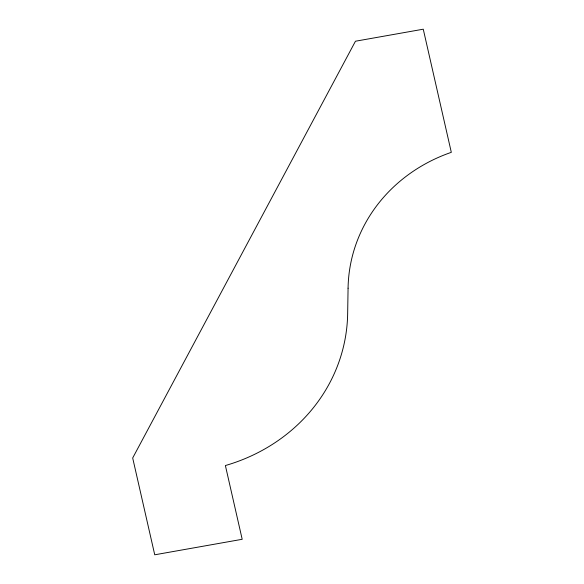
<?xml version="1.0" encoding="UTF-8"?>
<svg xmlns="http://www.w3.org/2000/svg" width="584" height="584" viewBox="0 0 584 584"><rect width="100%" height="100%" fill="white"/><g stroke="black" fill="none" stroke-linecap="round" stroke-linejoin="round"><path stroke-width="0.88" d="M348.071 288.204L347.662 313.608A178.821 164.849 6.9 0 1 225.387 465.543L242.192 539.295L154.738 554.8L132.685 457.987L355.459 41.223L423.261 29.2L451.315 152.336A162.958 150.219 6.9 0 0 348.071 288.204"/></g></svg>
